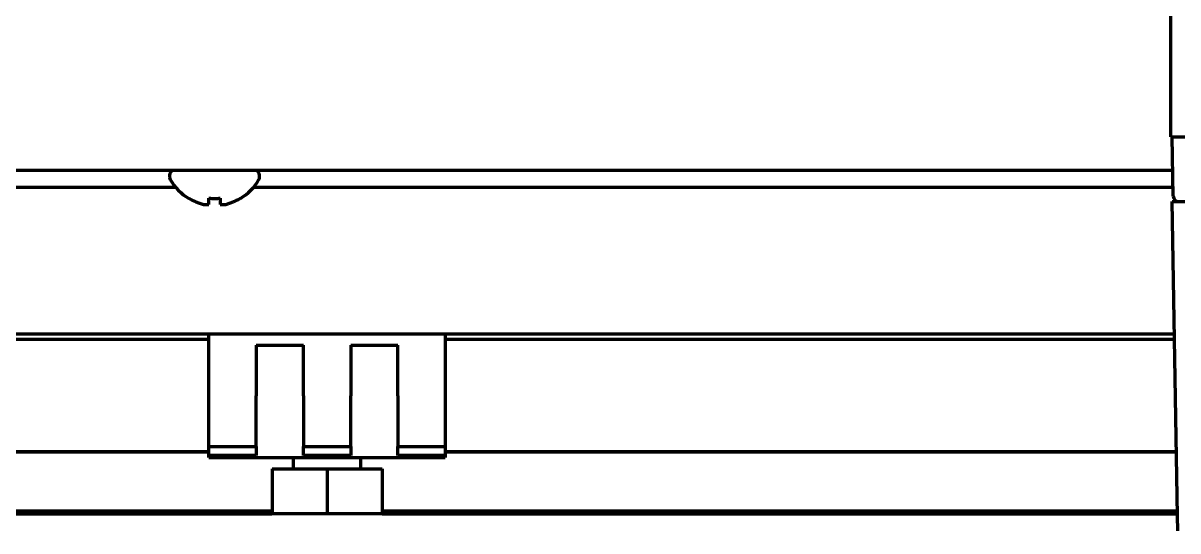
# Model space of a CAD drawing. Header units: inches. Extents: x -3077 to 7201, y 316 to 5463.
# Drawn here: x 3557.8 to 3660.5, y 4443.6 to 4488.7 of the extents above; entities that cross this region are included whole.
import ezdxf

# ---------------------------------------------------------------- set-up
doc = ezdxf.new("R2010")
doc.units = ezdxf.units.IN

msp = doc.modelspace()

# ---------------------------------------------------------------- linework, layer by layer
at = {"linetype": 'Continuous', "lineweight": 70}
for p, q in [((3659.85, 4478.63), (3659.85, 4543.72)), ((3659.85, 4478.63), (3661.65, 4478.63)), ((3660.07, 4473.37), (3659.98, 4478.63)), ((3660.02, 4475.63), (3278.8, 4475.63)), ((3570.85, 4475.23), (3570.85, 4475.03)), ((3578.85, 4475.03), (3578.85, 4475.23)), ((3571.4, 4474.13), (3277.38, 4474.13)), ((3660.05, 4474.13), (3578.3, 4474.13)), ((3572.55, 4473.15), (3572.55, 4473.18)), ((3577.15, 4473.18), (3577.15, 4473.15)), ((3659.98, 4472.88), (3661.58, 4472.88)), ((3660.46, 4444.97), (3659.98, 4472.88)), ((3660.35, 4472.93), (3660.35, 4472.88)), ((3104.76, 4461.13), (3660.17, 4461.13)), ((3574.35, 4455.63), (3574.35, 4461.13)), ((3595.35, 4461.13), (3595.35, 4455.63)), ((3574.34, 4460.63), (3104.76, 4460.63)), ((3578.55, 4460.13), (3582.75, 4460.13)), ((3578.55, 4460.13), (3578.55, 4455.63)), ((3582.75, 4455.63), (3582.75, 4460.13)), ((3586.95, 4460.13), (3586.95, 4455.63)), ((3586.95, 4460.13), (3591.15, 4460.13)), ((3591.15, 4455.63), (3591.15, 4460.13)), ((3660.18, 4460.63), (3595.35, 4460.63)), ((3574.35, 4451.13), (3574.35, 4455.63)), ((3578.55, 4451.13), (3578.55, 4455.63)), ((3582.75, 4455.63), (3582.75, 4451.13)), ((3586.95, 4451.13), (3586.95, 4455.63)), ((3591.15, 4455.63), (3591.15, 4451.13)), ((3595.35, 4455.63), (3595.35, 4451.13)), ((3574.34, 4450.64), (3104.76, 4450.64)), ((3574.34, 4450.61), (3104.76, 4450.61)), ((3574.35, 4450.32), (3574.35, 4451.13)), ((3574.35, 4451.13), (3578.55, 4451.13)), ((3578.55, 4451.13), (3578.55, 4450.32)), ((3582.75, 4451.13), (3586.95, 4451.13)), ((3582.75, 4450.32), (3582.75, 4451.13)), ((3586.95, 4451.13), (3586.95, 4450.32)), ((3591.15, 4451.13), (3595.35, 4451.13)), ((3591.15, 4450.32), (3591.15, 4451.13)), ((3660.36, 4450.64), (3595.34, 4450.64)), ((3660.36, 4450.61), (3595.34, 4450.61)), ((3595.35, 4451.13), (3595.35, 4450.32)), ((3578.55, 4450.32), (3574.35, 4450.32)), ((3574.35, 4450.13), (3574.35, 4450.32)), ((3574.35, 4450.13), (3595.35, 4450.13)), ((3581.85, 4450.13), (3581.85, 4449.13)), ((3586.95, 4450.32), (3582.75, 4450.32)), ((3587.85, 4449.13), (3587.85, 4450.13)), ((3595.35, 4450.32), (3591.15, 4450.32)), ((3595.35, 4450.32), (3595.35, 4450.13)), ((3579.96, 4449.13), (3579.96, 4445.13)), ((3579.96, 4449.13), (3584.85, 4449.13)), ((3584.85, 4449.13), (3589.75, 4449.13)), ((3584.85, 4449.13), (3584.85, 4445.13)), ((3589.75, 4449.13), (3589.75, 4445.13)), ((3104.76, 4445.4), (3579.95, 4445.4)), ((3589.74, 4445.4), (3660.44, 4445.4)), ((3104.76, 4445.14), (3579.95, 4445.14)), ((3584.85, 4445.13), (3579.96, 4445.13)), ((3589.75, 4445.13), (3584.85, 4445.13)), ((3589.74, 4445.14), (3660.46, 4445.14)), ((3660.49, 4443.63), (3660.46, 4444.97))]:
    msp.add_line(p, q, dxfattribs=at)
for centre, radius, start, end in [((3571.25, 4475.23), 0.4, 90, 180), ((3571.25, 4475.03), 0.4, 180, 210.3012), ((3578.45, 4475.23), 0.4, 0, 90), ((3578.45, 4475.03), 0.4, 329.6988, 0), ((3575.05, 4477.25), 4.8, 210.3012, 238.6273), ((3574.65, 4477.25), 4.8, 301.3727, 329.6988), ((3660.57, 4473.38), 0.5, 181, 270)]:
    msp.add_arc(centre, radius, start, end, dxfattribs=at)
for points in [[(3572.55, 4473.18), (3572.76, 4473.06), (3572.96, 4472.95), (3573.29, 4472.81), (3573.4, 4472.77), (3573.62, 4472.7), (3573.74, 4472.66), (3573.85, 4472.63)], [(3575.35, 4473.18), (3575.35, 4473.06), (3575.35, 4472.95), (3575.35, 4472.81), (3575.35, 4472.77), (3575.35, 4472.7), (3575.35, 4472.66), (3575.35, 4472.63)]]:
    msp.add_open_spline(points, degree=3, knots=[0, 0, 0, 0, 0.5, 0.5, 0.75, 0.75, 1, 1, 1, 1], dxfattribs=at)
for points in [[(3574.35, 4472.63), (3574.35, 4472.65), (3574.35, 4472.68), (3574.35, 4472.73), (3574.35, 4472.78), (3574.35, 4472.85), (3574.35, 4472.91), (3574.35, 4472.99), (3574.35, 4473.07), (3574.35, 4473.15), (3574.35, 4473.18)], [(3574.35, 4473.18), (3574.52, 4473.16), (3574.85, 4473.14), (3575.19, 4473.16), (3575.35, 4473.18)], [(3575.85, 4472.63), (3575.91, 4472.65), (3576.01, 4472.68), (3576.18, 4472.73), (3576.34, 4472.78), (3576.49, 4472.85), (3576.64, 4472.91), (3576.8, 4472.99), (3576.96, 4473.07), (3577.09, 4473.15), (3577.15, 4473.18)], [(3573.85, 4472.63), (3573.88, 4472.63), (3573.92, 4472.63), (3573.99, 4472.62), (3574.07, 4472.62), (3574.14, 4472.62), (3574.21, 4472.62), (3574.28, 4472.63), (3574.33, 4472.63), (3574.35, 4472.63)], [(3575.35, 4472.63), (3575.38, 4472.63), (3575.43, 4472.63), (3575.5, 4472.62), (3575.57, 4472.62), (3575.65, 4472.62), (3575.71, 4472.62), (3575.78, 4472.63), (3575.83, 4472.63), (3575.85, 4472.63)]]:
    msp.add_open_spline(points, degree=3, dxfattribs=at)

doc.saveas('drawing.dxf')
